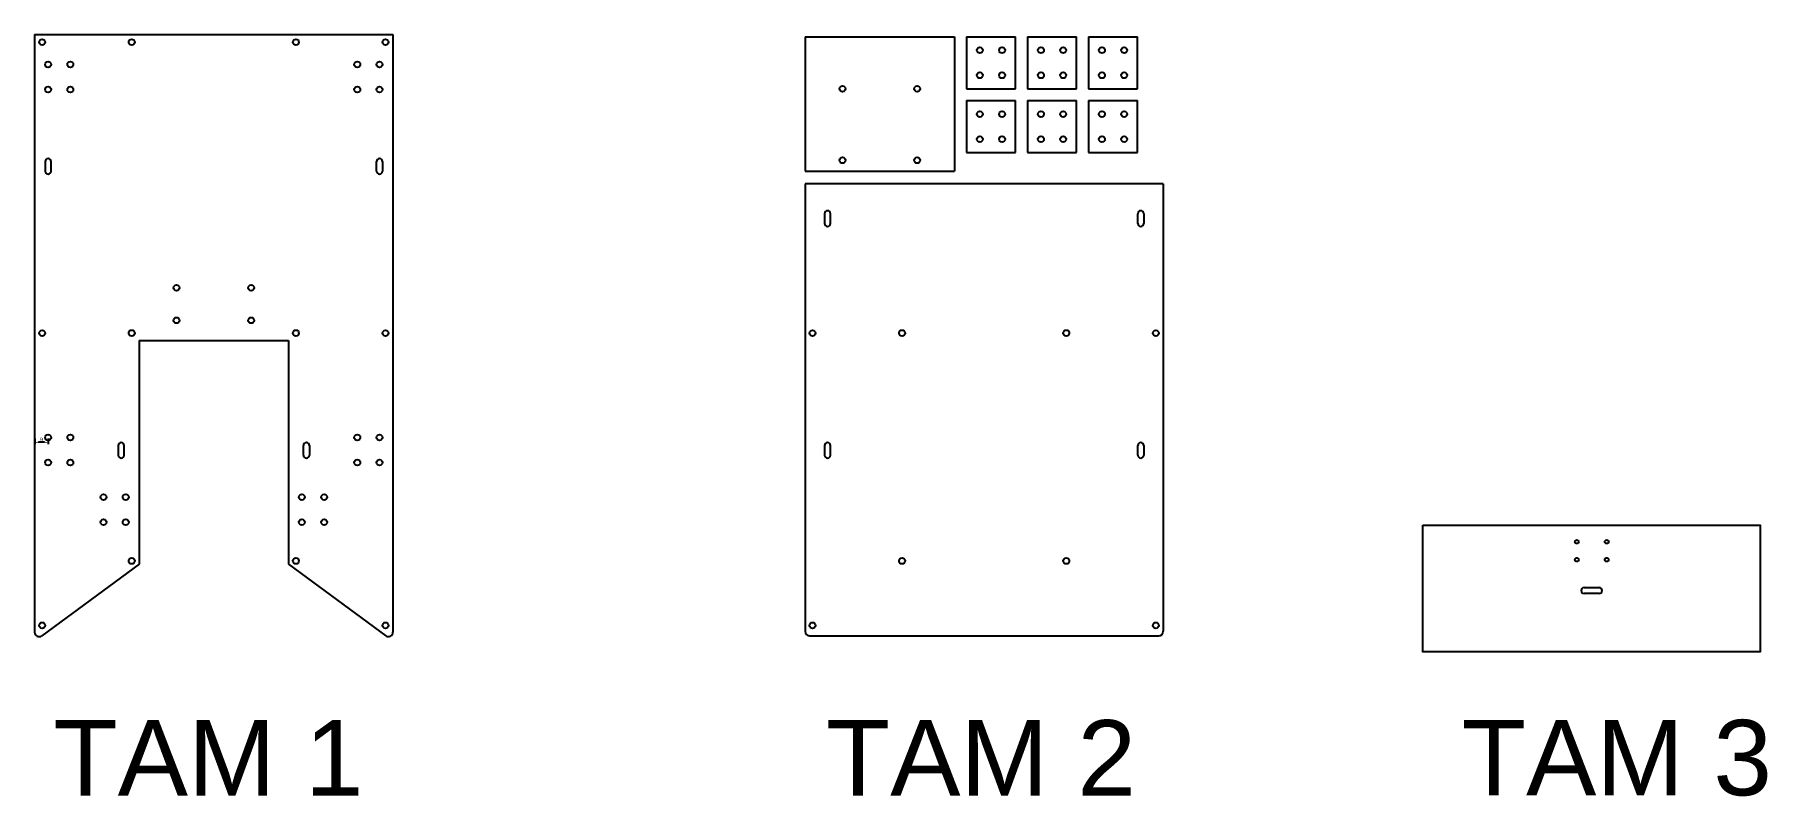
# Model space of a CAD drawing. Header units: millimetres. Extents: x 1110 to 2271, y -460 to 51.
import ezdxf

# ---------------------------------------------------------------- set-up
doc = ezdxf.new("R2010")
doc.units = ezdxf.units.MM
doc.layers.get('Defpoints').update_dxf_attribs({"color": 240})
doc.styles.get("Standard").update_dxf_attribs({"font": 'arial.ttf'})
doc.dimstyles.new('ISO-25', dxfattribs={"dimtxt": 2.5, "dimasz": 2.5, "dimexe": 1.25, "dimexo": 0.625, "dimtad": 1, "dimtxsty": 'Standard', "dimcen": 2.5, "dimadec": 0, "dimazin": 0, "dimtfac": 1, "dimtmove": 0, "dimatfit": 3, "dimfxl": 1, "dimarcsym": 0})

# ---------------------------------------------------------------- blocks, each defined once
blk = doc.blocks.new('*D1')
at = {"color": 0, "lineweight": -2, "transparency": 16777216}
for p, q in [((1110.1, -219.9), (1110.1, -223.8)), ((1119.1, -219.9), (1119.1, -223.8)), ((1116.6, -222.5), (1112.6, -222.5))]:
    blk.add_line(p, q, dxfattribs=at)
at = {"color": 0, "transparency": 16777216}
for points in [[(1112.6, -222.1), (1112.6, -222.9), (1110.1, -222.5)], [(1116.6, -222.1), (1116.6, -222.9), (1119.1, -222.5)]]:
    blk.add_solid(points, dxfattribs=at)
at = {"layer": 'Defpoints', "color": 0, "transparency": 16777216}
for p in [(1110.1, -219.3), (1119.1, -219.3), (1110.1, -222.5)]:
    blk.add_point(p, dxfattribs=at)
at = {"color": 0, "transparency": 16777216, "insert": (1114.6, -220.6), "char_height": 2.5, "attachment_point": 5}
blk.add_mtext('9', dxfattribs=at)

msp = doc.modelspace()

# ---------------------------------------------------------------- linework, layer by layer
for p, q in [((1110.068, 50.744), (1350.068, 50.744)), ((1110.068, 50.744), (1110.068, -189.256)), ((1350.068, 50.744), (1350.068, -189.256)), ((1626.206, 49.324), (1726.206, 49.324)), ((1626.206, 49.324), (1626.206, -40.676)), ((1726.206, 49.324), (1726.206, -40.676)), ((1734.206, 49.324), (1767.106, 49.324)), ((1734.206, 49.324), (1734.206, 14.493)), ((1767.106, 14.493), (1767.106, 49.324)), ((1775.106, 49.324), (1808.006, 49.324)), ((1775.106, 49.324), (1775.106, 14.493)), ((1808.006, 14.493), (1808.006, 49.324)), ((1816.006, 49.324), (1848.906, 49.324)), ((1816.006, 49.324), (1816.006, 14.493)), ((1848.906, 14.493), (1848.906, 49.324)), ((1110.068, 45.744), (1110.068, 45.744)), ((1734.206, 14.493), (1767.106, 14.493)), ((1775.106, 14.493), (1808.006, 14.493)), ((1816.006, 14.493), (1848.906, 14.493)), ((1734.206, 6.493), (1767.106, 6.493)), ((1734.206, 6.493), (1734.206, -28.337)), ((1767.106, -28.337), (1767.106, 6.493)), ((1775.106, 6.493), (1808.006, 6.493)), ((1775.106, 6.493), (1775.106, -28.337)), ((1808.006, -28.337), (1808.006, 6.493)), ((1816.006, 6.493), (1848.906, 6.493)), ((1816.006, 6.493), (1816.006, -28.337)), ((1848.906, -28.337), (1848.906, 6.493)), ((1117.068, -34.306), (1117.068, -40.806)), ((1121.068, -40.806), (1121.068, -34.306)), ((1339.068, -40.806), (1339.068, -34.306)), ((1343.068, -34.306), (1343.068, -40.806)), ((1734.206, -28.337), (1767.106, -28.337)), ((1775.106, -28.337), (1808.006, -28.337)), ((1816.006, -28.337), (1848.906, -28.337)), ((1626.206, -40.676), (1726.206, -40.676)), ((1626.103, -49.256), (1626.103, -189.256)), ((1866.103, -49.256), (1626.103, -49.256)), ((1866.103, -49.256), (1866.103, -189.256)), ((1639.186, -69.256), (1639.186, -75.756)), ((1643.186, -75.756), (1643.186, -69.256)), ((1849.02, -75.756), (1849.02, -69.256)), ((1853.02, -69.256), (1853.02, -75.756)), ((1180.068, -154.256), (1180.068, -304.256)), ((1180.068, -154.256), (1280.068, -154.256)), ((1280.068, -154.256), (1280.068, -304.256)), ((1110.068, -189.256), (1110.068, -349.777)), ((1350.068, -189.256), (1350.068, -349.777)), ((1626.103, -189.256), (1626.103, -349.194)), ((1866.103, -189.256), (1866.103, -349.194)), ((1166.068, -224.656), (1166.068, -231.156)), ((1170.068, -231.156), (1170.068, -224.656)), ((1290.068, -231.156), (1290.068, -224.656)), ((1294.068, -224.656), (1294.068, -231.156)), ((1639.186, -224.656), (1639.186, -231.156)), ((1643.186, -231.156), (1643.186, -224.656)), ((1849.02, -231.156), (1849.02, -224.656)), ((1853.02, -224.656), (1853.02, -231.156)), ((1180.068, -304.256), (1114.845, -352.194)), ((1280.068, -304.256), (1345.292, -352.194)), ((2147.961, -319.877), (2157.961, -319.877)), ((2157.961, -323.877), (2147.961, -323.877)), ((1629.103, -352.194), (1863.103, -352.194))]:
    msp.add_line(p, q)
msp.add_lwpolyline([(2039.961, -277.932), (2265.961, -277.932), (2265.961, -362.932), (2039.961, -362.932)], close=True)
for centre, radius in [((1115.068, 45.744), 2), ((1175.068, 45.744), 2), ((1285.068, 45.744), 2), ((1345.068, 45.744), 2), ((1743.206, 40.293), 2), ((1758.106, 40.293), 2), ((1784.106, 40.293), 2), ((1799.006, 40.293), 2), ((1825.006, 40.293), 2), ((1839.906, 40.293), 2), ((1119.068, 30.744), 2), ((1133.968, 30.744), 2), ((1326.168, 30.744), 2), ((1341.068, 30.744), 2), ((1743.206, 23.493), 2), ((1758.106, 23.493), 2), ((1784.106, 23.493), 2), ((1799.006, 23.493), 2), ((1825.006, 23.493), 2), ((1839.906, 23.493), 2), ((1119.068, 13.944), 2), ((1133.968, 13.944), 2), ((1326.168, 13.944), 2), ((1341.068, 13.944), 2), ((1651.206, 14.424), 2), ((1701.206, 14.424), 2), ((1743.206, -2.537), 2), ((1758.106, -2.537), 2), ((1784.106, -2.537), 2), ((1799.006, -2.537), 2), ((1825.006, -2.537), 2), ((1839.906, -2.537), 2), ((1743.206, -19.337), 2), ((1758.106, -19.337), 2), ((1784.106, -19.337), 2), ((1799.006, -19.337), 2), ((1825.006, -19.337), 2), ((1839.906, -19.337), 2), ((1651.206, -33.476), 2), ((1701.206, -33.476), 2), ((1205.068, -118.956), 2), ((1255.068, -118.956), 2), ((1205.068, -140.756), 2), ((1255.068, -140.756), 2), ((1115.068, -149.316), 2), ((1175.068, -149.256), 2), ((1285.068, -149.256), 2), ((1345.068, -149.316), 2), ((1631.103, -149.316), 2), ((1691.103, -149.256), 2), ((1801.103, -149.256), 2), ((1861.103, -149.316), 2), ((1119.068, -219.256), 2), ((1133.968, -219.256), 2), ((1326.168, -219.256), 2), ((1341.068, -219.256), 2), ((1119.068, -236.056), 2), ((1133.968, -236.056), 2), ((1326.168, -236.056), 2), ((1341.068, -236.056), 2), ((1156.168, -259.256), 2), ((1171.068, -259.256), 2), ((1289.068, -259.256), 2), ((1303.968, -259.256), 2), ((1156.168, -276.056), 2), ((1171.068, -276.056), 2), ((1289.068, -276.056), 2), ((1303.968, -276.056), 2), ((2143.078, -289.182), 1.25), ((2163.078, -289.182), 1.25), ((1175.068, -302.022), 2), ((1285.068, -302.022), 2), ((1691.103, -302.022), 2), ((1801.103, -302.022), 2), ((2143.078, -301.182), 1.25), ((2163.078, -301.182), 1.25), ((1115.068, -345.217), 2), ((1345.068, -345.217), 2), ((1631.103, -345.217), 2), ((1861.103, -345.217), 2)]:
    msp.add_circle(centre, radius)
for centre, radius, start, end in [((1119.068, -34.306), 2, 0, 180), ((1341.068, -34.306), 2, 0, 180), ((1119.068, -40.806), 2, 180, 0), ((1341.068, -40.806), 2, 180, 0), ((1641.186, -69.256), 2, 0, 180), ((1851.02, -69.256), 2, 0, 180), ((1641.186, -75.756), 2, 180, 0), ((1851.02, -75.756), 2, 180, 0), ((1168.068, -224.656), 2, 0, 180), ((1168.068, -231.156), 2, 180, 0), ((1292.068, -224.656), 2, 0, 180), ((1292.068, -231.156), 2, 180, 0), ((1641.186, -224.656), 2, 0, 180), ((1641.186, -231.156), 2, 180, 0), ((1851.02, -224.656), 2, 0, 180), ((1851.02, -231.156), 2, 180, 0), ((2147.961, -321.877), 2, 90, 270), ((2157.961, -321.877), 2, 270, 90), ((1113.068, -349.777), 3, 180, 306.315736), ((1347.068, -349.777), 3, 233.684264, 0), ((1629.103, -349.194), 3, 180, 270), ((1863.103, -349.194), 3, 270, 0)]:
    msp.add_arc(centre, radius, start, end)

# ---------------------------------------------------------------- texts
at = {"char_height": 50.5164, "attachment_point": 1}
for s, insert in [('TAM 1', (1122.605, -408.726)), ('TAM 2', (1640.073, -408.726)), ('TAM 3', (2066.004, -408.585))]:
    msp.add_mtext_dynamic_manual_height_columns(s, width=6178.73378, gutter_width=252.582, heights=[0], dxfattribs=dict(at, insert=insert))

# ---------------------------------------------------------------- dimensions: what is measured, and where the dimension line sits
dim = msp.add_linear_dim(base=(1110.068, -222.504), p1=(1119.068, -219.256), p2=(1110.068, -219.256), dimstyle='ISO-25')
dim.commit()
dim.dimension.update_dxf_attribs({"geometry": '*D1', "text_midpoint": (1114.568, -220.603)})

doc.saveas('drawing.dxf')
